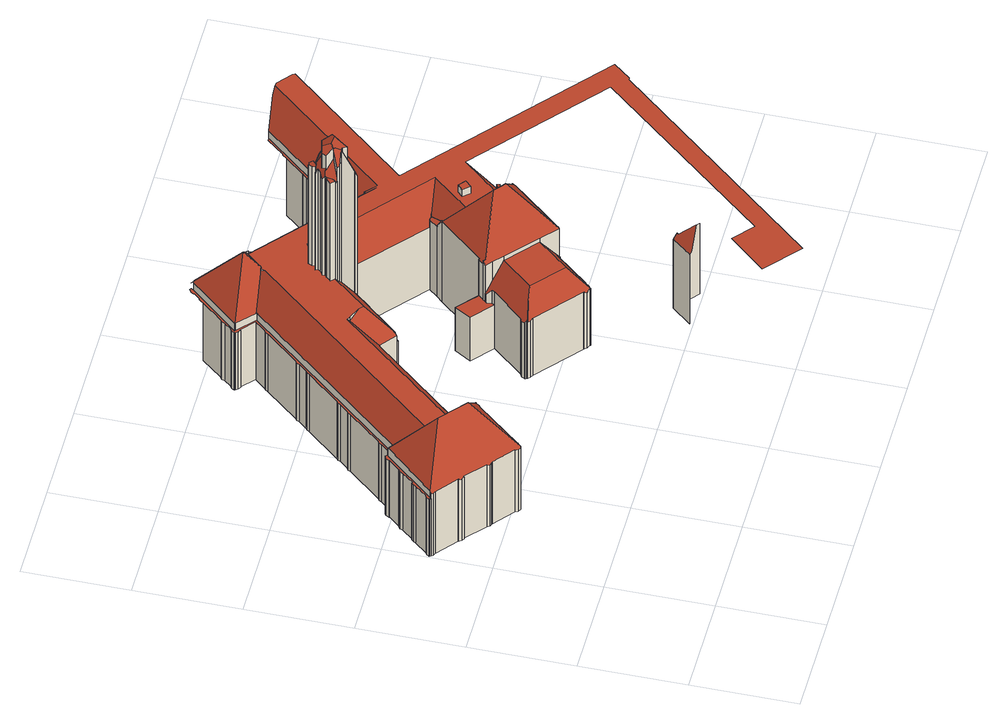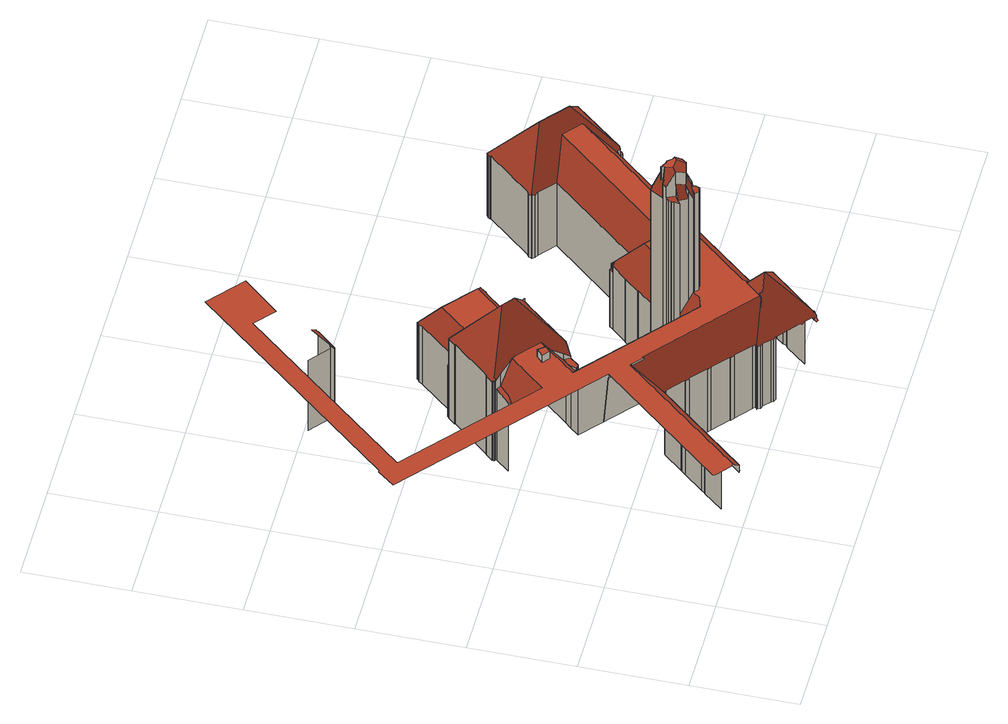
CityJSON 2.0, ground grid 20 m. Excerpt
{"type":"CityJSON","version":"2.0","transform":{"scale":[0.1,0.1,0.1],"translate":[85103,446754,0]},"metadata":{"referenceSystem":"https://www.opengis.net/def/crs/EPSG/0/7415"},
"CityObjects":{
"building1":{"type":"Building","attributes":{"b3_bag_bag_overlap":23.36,"b3_dak_type":"slanted","b3_extrusie":"standard","b3_h_dak_50p":20.01,"b3_h_dak_70p":21.5,"b3_h_dak_max":25.91,"b3_h_dak_min":14.04,"b3_h_maaiveld":0.001,"b3_h_nok":52.07,"b3_is_glas_dak":false,"b3_kas_warenhuis":false,"b3_kwaliteitsindicator":false,"b3_mutatie_ahn3_ahn4":false,"b3_mutatie_ahn4_ahn5":false,"b3_n_nok":33,"b3_n_vlakken":211,"b3_opp_buitenmuur":19011.27,"b3_opp_dak_plat":2542.91,"b3_opp_dak_schuin":9718.76,"b3_opp_grond":7893.62,"b3_opp_scheidingsmuur":1838.09,"b3_rmse_lod12":4.03,"b3_rmse_lod13":2.89,"b3_rmse_lod22":0.741,"b3_t_run":12125,"b3_val3dity_lod12":"[]","b3_val3dity_lod13":"[]","b3_val3dity_lod22":"[102]","b3_volume_lod12":169656,"b3_volume_lod13":168420.77,"b3_volume_lod22":154860.48,"geconstateerd":false,"oorspronkelijkbouwjaar":1945,"status":"Pand in gebruik"},"children":["building1-1"]},
"building1-1":{"type":"BuildingPart","parents":["building1"],"geometry":[{"type":"MultiSurface","lod":"2.2","boundaries":[[[0,1,2,3]],[[4,5,6,7]],[[3,2,8,9]],[[7,6,1,0]],[[10,9,8,11,12]],[[13,14,9,10]],[[15,16,5,4]],[[12,11,17,18]],[[19,20,16,15]],[[18,17,21,22]],[[23,24,20,19]],[[22,21,25,26]],[[26,25,27,28]],[[29,30,24,23]],[[28,27,31,32]],[[32,31,33,34]],[[35,36,30,29]],[[37,38,36,35]],[[14,39,40,41,42,43,44,45,46,47,48,49,50,37,35,29,23,19,15,4,7,0,3,9]],[[34,33,51,52]],[[50,53,38,37]],[[54,39,14,13]],[[12,18,22,26,28,32,34,52,55,56,57,58,59,60,61,62,63,64,65,66,13,10]],[[52,51,55]],[[55,51,67,56]],[[49,68,53,50]],[[66,54,13]],[[56,67,69,57]],[[57,69,70,58]],[[48,71,68,49]],[[47,72,71,48]],[[58,70,73,59]],[[46,74,72,47]],[[45,75,74,46]],[[59,73,76,60]],[[44,77,75,45]],[[60,76,78,61]],[[61,78,79,62]],[[62,79,80,63]],[[43,81,77,44]],[[63,80,82,64]],[[64,82,83,84]],[[42,85,81,43]],[[41,86,85,42]],[[84,83,87,88]],[[40,89,86,41]],[[90,40,39,54]],[[91,92,89,40,90]],[[88,87,93,94]],[[94,93,95,96]],[[97,98,99,92,91]],[[100,101,98,97]],[[102,103,99,98]],[[104,105,103,102]],[[106,107,105,104]],[[108,100,97,91,90,54,66,65,109,110,111,112,113,114]],[[96,95,115,116]],[[84,88,94,96,116,117,118,119,120,121,109,65,64]],[[122,123,107,106]],[[112,124,125,113]],[[116,115,126,117]],[[111,127,124,112]],[[117,126,128,118]],[[110,129,127,111]],[[118,128,130,119]],[[121,110,109]],[[119,130,131,120]],[[120,131,129,110,121]],[[132,133,123,122]],[[134,135,133,132]],[[136,137,135,134]],[[138,139,137,136]],[[140,141,139,138]],[[113,125,142,143]],[[144,145,141,140]],[[146,147,114,113,143,148]],[[149,150,145,144]],[[151,152,153,101,100]],[[154,155,150,149]],[[156,157,155,154]],[[158,159,157,156]],[[160,161,159,158]],[[162,163,151,100,108,164]],[[143,142,165,148]],[[146,166,147]],[[148,165,167,168,169]],[[170,171,161,160]],[[166,146,172]],[[172,146,148,169,173,174,175]],[[168,167,176,177]],[[169,168,178,173]],[[179,180,178,168,177]],[[173,178,180,174]],[[98,101,153,181,182,183,184,185,186,187,188,189,190,191,192,193,194,195,196,197,198,199,200,201,202,203,204,205,206,207,208,170,160,158,156,154,149,144,140,138,136,134,132,122,106,104,102]],[[177,176,209,179]],[[174,180,179,210]],[[210,179,209,211,212]],[[208,213,171,170]],[[207,214,213,208]],[[215,216,217,218]],[[218,217,219,220]],[[201,221,222,202]],[[200,223,221,201]],[[220,219,224,225,226]],[[202,222,227,203]],[[225,224,228,229]],[[230,231,216,215]],[[199,232,223,200]],[[203,227,233,204]],[[212,211,234,235]],[[229,228,236,237]],[[238,182,181,239]],[[204,233,240,205]],[[198,241,232,199]],[[242,243,231,230]],[[226,225,244]],[[206,245,214,207]],[[205,240,245,206]],[[197,246,241,198]],[[239,181,153,152]],[[235,234,247,248]],[[196,249,246,197]],[[152,151,163]],[[195,250,249,196]],[[251,252,175,174,210,212,235,248,253,254,255,256,257,258]],[[248,247,259,253]],[[237,236,260,261]],[[262,263,264,242,230,215,218,220,226,244,265,266,267,268]],[[269,270,252,271,272]],[[273,265,244,225,229,237,261,274,275,276,277,278]],[[279,280,270,269]],[[264,281,282,243,242]],[[272,271,283,284]],[[271,252,251,285]],[[286,279,269,272,284,287]],[[284,283,287]],[[288,285,251,258,289]],[[253,259,290,254]],[[194,291,250,195]],[[286,292,280,279]],[[293,183,182,238]],[[294,295,296,297,286,287,283,271,285]],[[297,298,292,286]],[[299,300,298,297]],[[301,294,285,288]],[[163,162,302,303,304,305,239,152]],[[306,307,308,309]],[[309,308,282,281]],[[295,310,296]],[[301,288,289,311,312]],[[305,313,293,238,239]],[[289,258,257,314,311]],[[315,316,300,299]],[[317,310,295,294,301,318]],[[319,320,310,317]],[[261,260,321,274]],[[274,321,322,275]],[[323,324,325,326,315,299,297,296,310,320]],[[318,301,312]],[[327,255,254,328]],[[314,257,256,329]],[[329,256,255,327]],[[275,322,330,276]],[[328,254,290,331,332]],[[326,333,316,315]],[[319,317,318,334,335]],[[325,336,333,326]],[[311,314,337,338]],[[276,330,339,277]],[[277,339,340,278]],[[335,323,320,319]],[[341,278,340,342,343]],[[263,344,281,264]],[[334,318,312,311,338,345,346,347]],[[324,348,349,336,325]],[[338,337,350,345]],[[278,341,273]],[[351,162,164]],[[306,309,281,344,352,353,354,355]],[[262,352,344,263]],[[323,356,348,324]],[[302,162,351]],[[357,358,359,350,337,314,329,327,328,332,360]],[[345,350,359,346]],[[361,362,349,348]],[[268,353,352,262]],[[363,304,303]],[[343,342,364,365]],[[366,367,362,361]],[[365,364,368]],[[369,370,354,353,268,371]],[[304,363,305]],[[372,373,356,323,335]],[[332,331,374,360]],[[355,375,307,306]],[[371,268,267,376]],[[377,378,367,366]],[[366,361,348,379,380,381,377]],[[370,369,382]],[[346,359,358,383]],[[384,372,335,334,347]],[[381,385,378,377]],[[386,387,388,389,379,348,356,373]],[[265,273,390,266]],[[391,355,354,370]],[[389,380,379]],[[380,389,392,385,381]],[[383,358,357,393]],[[384,347,346,383,393,394,395]],[[376,267,266,396]],[[373,397,398,386]],[[388,399,392,389]],[[384,400,397,373,372]],[[393,357,360,394]],[[401,402,305,363]],[[403,404,375,355,391]],[[387,405,406,399,388]],[[386,398,405,387]],[[405,398,397,400,407]],[[394,360,374,408,409,395]],[[395,409,410,400,384]],[[400,410,407]],[[407,411,406,405]],[[412,413,414,399,406,411]],[[409,408,415,416,417]],[[402,401,418]],[[419,420,407,410,409,417,421,422]],[[417,416,423,421]],[[420,412,411,407]],[[416,415,424,425]],[[418,401,426,427]],[[421,423,428,422]],[[422,428,429,419]],[[419,429,412,420]],[[368,364,430,431]],[[413,432,414]],[[341,343,365,368,431,433,434,435,436,390,273]],[[427,426,437,438]],[[396,266,390,439]],[[432,413,440]],[[441,403,391,370,382,442,443]],[[376,396,439,444,445,446,447,442,382,369,371]],[[448,449,450,451]],[[452,453,454,313,305,402,418,427,438,455,456,457,458,459,460,461,462,463,464,465,466,467]],[[468,469,470,471,448,451,472,473,474]],[[441,475,404,403]],[[438,437,476,455]],[[471,477,449,448]],[[431,430,478,433]],[[470,479,477,471]],[[439,390,436,444]],[[462,480,481,463]],[[469,482,483,479,470]],[[482,469,468]],[[433,478,484,434]],[[461,485,480,462]],[[434,484,486,435]],[[413,412,429,428,423,416,425,487,488,489,490,491,440]],[[435,486,492,436]],[[460,493,485,461]],[[399,414,432,440,491,494,495,496,497,498,499,500,501,502,503,504,505,506,507,508,509,510,511,512,513,514,515,516,401,363,303,302,351,164,108,114,147,166,172,175,252,270,280,292,298,300,316,333,336,349,362,367,378,385,392],[517,518,519,520]],[[444,436,492,521,445]],[[445,521,445,446]],[[445,521,522,523]],[[425,424,524,487]],[[459,525,493,460]],[[446,445,447]],[[526,527,528,476]],[[529,530,527,526]],[[531,530,529]],[[532,533,534,483,482]],[[458,535,525,459]],[[455,476,528,536,456]],[[523,522,537,538]],[[457,535,458]],[[456,536,535,457]],[[538,537,539,540]],[[541,542,530,531]],[[543,441,443]],[[544,545,542,541]],[[546,547,548,475,441,543]],[[549,550,545,544]],[[551,552,550,549]],[[553,554,547,546]],[[555,554,553,556]],[[554,555,557]],[[558,559,552,551]],[[560,487,524,548,547]],[[561,562,557]],[[562,563,564,565,566,560,547,554,557]],[[562,561,563]],[[556,553,546,543,443,442,447,567,568,569,570,571,495,494]],[[540,539,572,573]],[[574,559,558]],[[426,401,516,575,576,577,578,579,580,581,582,583,584,585,586,587,588,589,574,558,551,549,544,541,531,529,526,476,437]],[[566,488,487,560]],[[490,590,591,563,561,557,555,556,494,491]],[[589,592,559,574]],[[591,564,563]],[[565,590,489,488,566]],[[588,592,589]],[[564,591,590,565]],[[489,590,490]],[[593,594,567,447,445,523,538,540,573,595,596,597]],[[598,517,520,599]],[[587,600,592,588]],[[601,518,517,598]],[[571,496,495]],[[496,571,570]],[[601,598,599,602]],[[599,520,519,602]],[[586,603,600,587]],[[602,519,518,601]],[[585,604,603,586]],[[515,575,516]],[[584,605,604,585]],[[569,606,570]],[[514,576,575,515]],[[573,572,607,595]],[[583,608,605,584]],[[576,514,513]],[[595,607,609,596]],[[568,610,606,569]],[[594,568,567]],[[596,609,611,597]],[[610,612,613,614]],[[610,568,594]],[[582,608,583]],[[597,611,615,593]],[[593,615,612,610,594]],[[581,616,608,582]],[[580,617,618,616,581]],[[579,619,617,580]],[[620,578,577]],[[578,621,619,579]],[[622,623,497,496,570,606,624]],[[614,625,626,627,628,624,606,610]],[[614,613,629,625]],[[630,508,507]],[[508,630,631]],[[628,622,624]],[[632,633,618,617]],[[627,634,635,622,628]],[[622,635,623]],[[636,637,633,632]],[[638,639,637,636]],[[640,641,631]],[[642,643,639,638]],[[644,645,621,578,620]],[[632,617,619,621,645,646,647,648,649,650,651,642,638,636]],[[576,513,512,652,644,620,577]],[[651,653,643,642]],[[650,654,653,651]],[[649,655,654,650]]],"semantics":{"surfaces":[{"type":"WallSurface","on_footprint_edge":true},{"type":"WallSurface","on_footprint_edge":false},{"type":"RoofSurface","b3_azimut":231.23,"b3_h_dak_50p":14.02,"b3_h_dak_70p":15.43,"b3_h_dak_max":15.95,"b3_h_dak_min":14,"b3_hellingshoek":0.0839},{"type":"RoofSurface","b3_azimut":220.43,"b3_h_dak_50p":19.04,"b3_h_dak_70p":20.96,"b3_h_dak_max":25.14,"b3_h_dak_min":15.19,"b3_hellingshoek":54.52},{"type":"RoofSurface","b3_azimut":310.3,"b3_h_dak_50p":18.05,"b3_h_dak_70p":19.62,"b3_h_dak_max":24.17,"b3_h_dak_min":15.26,"b3_hellingshoek":54.51},{"type":"RoofSurface","b3_azimut":40.23,"b3_h_dak_50p":20.5,"b3_h_dak_70p":22.03,"b3_h_dak_max":25.14,"b3_h_dak_min":15.06,"b3_hellingshoek":54.53},{"type":"RoofSurface","b3_azimut":130.53,"b3_h_dak_50p":18.18,"b3_h_dak_70p":19.71,"b3_h_dak_max":24.54,"b3_h_dak_min":15.42,"b3_hellingshoek":54.67},{"type":"RoofSurface","b3_azimut":130.53,"b3_h_dak_50p":18.98,"b3_h_dak_70p":20.24,"b3_h_dak_max":22.02,"b3_h_dak_min":15.45,"b3_hellingshoek":54.71},{"type":"RoofSurface","b3_azimut":310.4,"b3_h_dak_50p":18.61,"b3_h_dak_70p":19.83,"b3_h_dak_max":21.56,"b3_h_dak_min":15.32,"b3_hellingshoek":54.79},{"type":"RoofSurface","b3_azimut":220.97,"b3_h_dak_50p":18.33,"b3_h_dak_70p":19.48,"b3_h_dak_max":21.9,"b3_h_dak_min":15.42,"b3_hellingshoek":55.05},{"type":"RoofSurface","b3_azimut":334.23,"b3_h_dak_50p":15.68,"b3_h_dak_70p":15.68,"b3_h_dak_max":16.35,"b3_h_dak_min":15.68,"b3_hellingshoek":0},{"type":"RoofSurface","b3_azimut":231.25,"b3_h_dak_50p":14.09,"b3_h_dak_70p":15.54,"b3_h_dak_max":16.29,"b3_h_dak_min":14.02,"b3_hellingshoek":0.0851},{"type":"RoofSurface","b3_azimut":130.75,"b3_h_dak_50p":18.42,"b3_h_dak_70p":19.71,"b3_h_dak_max":48.9,"b3_h_dak_min":15.4,"b3_hellingshoek":54.87},{"type":"RoofSurface","b3_azimut":310.27,"b3_h_dak_50p":15.69,"b3_h_dak_70p":16.81,"b3_h_dak_max":20,"b3_h_dak_min":12.57,"b3_hellingshoek":54.77},{"type":"RoofSurface","b3_azimut":220.32,"b3_h_dak_50p":16.16,"b3_h_dak_70p":17.14,"b3_h_dak_max":18.94,"b3_h_dak_min":14.06,"b3_hellingshoek":55.04},{"type":"RoofSurface","b3_azimut":169.41,"b3_h_dak_50p":45.78,"b3_h_dak_70p":45.88,"b3_h_dak_max":46,"b3_h_dak_min":45.66,"b3_hellingshoek":13.23},{"type":"RoofSurface","b3_azimut":263.88,"b3_h_dak_50p":47,"b3_h_dak_70p":47.24,"b3_h_dak_max":51.14,"b3_h_dak_min":45.76,"b3_hellingshoek":66.05},{"type":"RoofSurface","b3_azimut":220.64,"b3_h_dak_50p":19.66,"b3_h_dak_70p":21.27,"b3_h_dak_max":24.63,"b3_h_dak_min":15.91,"b3_hellingshoek":54.65},{"type":"RoofSurface","b3_azimut":232.21,"b3_h_dak_50p":50.71,"b3_h_dak_70p":51.19,"b3_h_dak_max":51.8,"b3_h_dak_min":49.5,"b3_hellingshoek":57.03},{"type":"RoofSurface","b3_azimut":310.38,"b3_h_dak_50p":18.14,"b3_h_dak_70p":19.58,"b3_h_dak_max":24.28,"b3_h_dak_min":15.36,"b3_hellingshoek":54.53},{"type":"RoofSurface","b3_azimut":306.71,"b3_h_dak_50p":46.28,"b3_h_dak_70p":47.15,"b3_h_dak_max":50.46,"b3_h_dak_min":45.11,"b3_hellingshoek":71},{"type":"RoofSurface","b3_azimut":300.9,"b3_h_dak_50p":51.14,"b3_h_dak_70p":51.29,"b3_h_dak_max":52.04,"b3_h_dak_min":50.46,"b3_hellingshoek":41.31},{"type":"RoofSurface","b3_azimut":177.99,"b3_h_dak_50p":51.73,"b3_h_dak_70p":51.76,"b3_h_dak_max":52.23,"b3_h_dak_min":50.89,"b3_hellingshoek":29.43},{"type":"RoofSurface","b3_azimut":56.24,"b3_h_dak_50p":10.74,"b3_h_dak_70p":10.75,"b3_h_dak_max":19.58,"b3_h_dak_min":10.7,"b3_hellingshoek":1.05},{"type":"RoofSurface","b3_azimut":136.19,"b3_h_dak_50p":47.04,"b3_h_dak_70p":47.99,"b3_h_dak_max":50.9,"b3_h_dak_min":45.14,"b3_hellingshoek":69.22},{"type":"RoofSurface","b3_azimut":62.89,"b3_h_dak_50p":45.7,"b3_h_dak_70p":45.73,"b3_h_dak_max":45.76,"b3_h_dak_min":45.67,"b3_hellingshoek":8.1},{"type":"RoofSurface","b3_azimut":11.26,"b3_h_dak_50p":51.24,"b3_h_dak_70p":51.4,"b3_h_dak_max":52.09,"b3_h_dak_min":50.73,"b3_hellingshoek":29.72},{"type":"RoofSurface","b3_azimut":353.02,"b3_h_dak_50p":45.7,"b3_h_dak_70p":46.52,"b3_h_dak_max":46.99,"b3_h_dak_min":44.25,"b3_hellingshoek":68.98},{"type":"RoofSurface","b3_azimut":243.24,"b3_h_dak_50p":18.46,"b3_h_dak_70p":18.46,"b3_h_dak_max":20.04,"b3_h_dak_min":18.45,"b3_hellingshoek":0.0851},{"type":"RoofSurface","b3_azimut":127.94,"b3_h_dak_50p":50.42,"b3_h_dak_70p":51.07,"b3_h_dak_max":52.23,"b3_h_dak_min":48.61,"b3_hellingshoek":58.86},{"type":"RoofSurface","b3_azimut":131.7,"b3_h_dak_50p":22.34,"b3_h_dak_70p":22.81,"b3_h_dak_max":24.21,"b3_h_dak_min":21.58,"b3_hellingshoek":54.58},{"type":"RoofSurface","b3_azimut":42.62,"b3_h_dak_50p":46.24,"b3_h_dak_70p":46.32,"b3_h_dak_max":51.24,"b3_h_dak_min":45.14,"b3_hellingshoek":71.51},{"type":"RoofSurface","b3_azimut":130.65,"b3_h_dak_50p":20.1,"b3_h_dak_70p":21.02,"b3_h_dak_max":45.7,"b3_h_dak_min":17.56,"b3_hellingshoek":54.59},{"type":"RoofSurface","b3_azimut":6.22,"b3_h_dak_50p":45.68,"b3_h_dak_70p":45.8,"b3_h_dak_max":50.28,"b3_h_dak_min":45.38,"b3_hellingshoek":15.96},{"type":"RoofSurface","b3_azimut":130.67,"b3_h_dak_50p":16.4,"b3_h_dak_70p":17.4,"b3_h_dak_max":19.85,"b3_h_dak_min":13.88,"b3_hellingshoek":54.69},{"type":"RoofSurface","b3_azimut":310.45,"b3_h_dak_50p":22.21,"b3_h_dak_70p":23.65,"b3_h_dak_max":28.94,"b3_h_dak_min":19.35,"b3_hellingshoek":55.57},{"type":"RoofSurface","b3_azimut":220.18,"b3_h_dak_50p":22.99,"b3_h_dak_70p":24.79,"b3_h_dak_max":29.51,"b3_h_dak_min":19.47,"b3_hellingshoek":55.6},{"type":"RoofSurface","b3_azimut":40.74,"b3_h_dak_50p":17.94,"b3_h_dak_70p":19.52,"b3_h_dak_max":24.28,"b3_h_dak_min":15.06,"b3_hellingshoek":54.28},{"type":"RoofSurface","b3_azimut":312.57,"b3_h_dak_50p":17.88,"b3_h_dak_70p":18.44,"b3_h_dak_max":20.78,"b3_h_dak_min":16.55,"b3_hellingshoek":52.71},{"type":"RoofSurface","b3_azimut":220.23,"b3_h_dak_50p":19.02,"b3_h_dak_70p":20.28,"b3_h_dak_max":45.66,"b3_h_dak_min":15.38,"b3_hellingshoek":54.96},{"type":"RoofSurface","b3_azimut":226.03,"b3_h_dak_50p":21.54,"b3_h_dak_70p":21.55,"b3_h_dak_max":46.12,"b3_h_dak_min":21.5,"b3_hellingshoek":0.0485},{"type":"RoofSurface","b3_azimut":146.33,"b3_h_dak_50p":17.15,"b3_h_dak_70p":17.17,"b3_h_dak_max":17.22,"b3_h_dak_min":17.08,"b3_hellingshoek":4.59},{"type":"RoofSurface","b3_azimut":40.42,"b3_h_dak_50p":23.12,"b3_h_dak_70p":24.81,"b3_h_dak_max":29.51,"b3_h_dak_min":17.31,"b3_hellingshoek":54.87},{"type":"RoofSurface","b3_azimut":40.26,"b3_h_dak_50p":18.54,"b3_h_dak_70p":19.75,"b3_h_dak_max":21.55,"b3_h_dak_min":14.94,"b3_hellingshoek":54.65},{"type":"RoofSurface","b3_azimut":310.38,"b3_h_dak_50p":19.6,"b3_h_dak_70p":20.38,"b3_h_dak_max":21.54,"b3_h_dak_min":16.69,"b3_hellingshoek":54.69},{"type":"RoofSurface","b3_azimut":130.44,"b3_h_dak_50p":22.27,"b3_h_dak_70p":23.75,"b3_h_dak_max":28.58,"b3_h_dak_min":19.3,"b3_hellingshoek":55.12},{"type":"RoofSurface","b3_azimut":167.03,"b3_h_dak_50p":23.19,"b3_h_dak_70p":23.2,"b3_h_dak_max":23.21,"b3_h_dak_min":23.18,"b3_hellingshoek":0.871},{"type":"RoofSurface","b3_azimut":130.01,"b3_h_dak_50p":19.87,"b3_h_dak_70p":20.76,"b3_h_dak_max":22.03,"b3_h_dak_min":16.54,"b3_hellingshoek":54.59},{"type":"RoofSurface","b3_azimut":21.67,"b3_h_dak_50p":17.1,"b3_h_dak_70p":17.2,"b3_h_dak_max":19.46,"b3_h_dak_min":16.87,"b3_hellingshoek":6.85},{"type":"RoofSurface","b3_azimut":320.22,"b3_h_dak_50p":14.03,"b3_h_dak_70p":15.48,"b3_h_dak_max":15.8,"b3_h_dak_min":14.02,"b3_hellingshoek":0.114},{"type":"RoofSurface","b3_azimut":310.5,"b3_h_dak_50p":18.69,"b3_h_dak_70p":19.89,"b3_h_dak_max":21.58,"b3_h_dak_min":15.28,"b3_hellingshoek":54.73}],"values":[0,0,0,0,0,1,0,0,0,0,0,0,0,0,0,0,0,0,2,0,0,1,3,0,0,0,4,0,0,0,0,0,0,0,0,0,0,0,0,0,0,0,0,0,0,0,1,0,0,0,0,1,0,0,0,5,0,6,0,0,0,0,0,0,0,1,0,0,0,0,0,0,0,0,0,7,0,1,0,0,0,0,8,0,1,0,0,1,9,0,1,10,1,11,0,1,0,0,0,0,0,0,0,0,0,0,0,0,0,0,0,1,0,0,0,1,0,0,0,1,0,0,1,0,12,0,0,13,1,14,1,0,1,1,15,1,1,0,0,1,1,16,1,1,1,17,0,0,1,18,19,1,1,1,1,0,0,20,1,1,1,1,0,0,1,21,1,1,0,0,1,0,1,22,1,1,1,1,23,1,1,1,24,1,1,1,1,0,1,0,1,1,1,0,0,1,1,25,1,1,26,1,27,28,1,1,1,1,29,1,1,1,1,1,30,0,1,1,31,0,1,1,1,32,0,1,33,1,1,0,1,1,1,1,0,1,34,1,1,1,35,36,0,37,38,0,1,0,0,0,1,0,0,1,0,0,0,39,0,0,40,0,0,0,0,0,1,0,0,0,0,0,0,0,0,0,0,0,1,0,0,0,0,1,1,1,0,0,1,41,1,42,0,0,43,1,44,0,1,1,0,1,1,45,1,0,1,1,1,46,1,0,1,0,1,0,1,1,0,0,1,0,1,1,0,0,1,0,0,0,0,0,1,1,1,47,48,0,1,1,1,0,1,1,0,0,1,0,1,49,50,0,0,0]}}]}
},
"vertices":[
[5,514,140],[5,514,0],[5,513,0],[5,513,140],[4,515,140],[4,515,0],[5,515,0],[5,515,140],[6,512,0],[6,512,140],[6,512,152],[8,509,0],[8,509,151],[8,514,156],[8,514,140],[7,520,140],[7,520,0],[13,506,0],[13,506,152],[12,523,140],[12,523,0],[52,474,0],[52,474,153],[30,545,140],[30,545,0],[51,474,0],[51,474,152],[55,469,0],[55,469,151],[33,550,140],[33,550,0],[60,466,0],[60,466,152],[60,467,0],[60,467,153],[37,554,140],[37,554,0],[38,553,140],[38,553,0],[91,609,140],[94,611,140],[90,615,140],[89,614,140],[88,614,140],[84,611,140],[81,605,140],[82,605,140],[63,583,140],[63,584,140],[58,580,140],[56,575,140],[98,434,0],[98,434,153],[56,575,0],[91,609,160],[98,434,152],[101,429,151],[106,427,152],[107,427,153],[145,395,153],[148,390,151],[153,387,152],[153,388,153],[154,387,153],[155,388,155],[148,480,247],[99,522,247],[101,429,0],[58,580,0],[106,427,0],[107,427,0],[63,584,0],[63,583,0],[145,395,0],[82,605,0],[81,605,0],[148,390,0],[84,611,0],[153,387,0],[153,388,0],[154,387,0],[88,614,0],[155,388,0],[155,387,0],[155,387,154],[89,614,0],[90,615,0],[160,391,0],[160,391,152],[94,611,0],[94,611,155],[98,607,155],[98,607,0],[162,394,0],[162,394,154],[161,395,0],[161,395,155],[100,609,152],[100,609,140],[100,609,0],[100,603,158],[100,603,140],[115,627,140],[115,627,0],[118,632,140],[118,632,0],[122,635,140],[122,635,0],[104,546,215],[238,487,157],[239,488,155],[236,493,153],[230,496,155],[199,522,155],[139,517,215],[232,478,0],[232,478,154],[237,481,153],[239,486,154],[239,487,155],[240,487,155],[239,488,157],[175,697,140],[175,697,0],[230,496,0],[199,522,0],[237,481,0],[236,493,0],[239,486,0],[239,488,0],[239,487,0],[240,487,0],[177,702,140],[177,702,0],[182,705,140],[182,705,0],[195,720,140],[195,720,0],[197,725,140],[197,725,0],[201,728,140],[201,728,0],[339,686,0],[339,686,155],[254,790,141],[254,790,0],[336,737,206],[330,740,215],[341,685,153],[257,795,141],[257,795,0],[363,911,159],[363,911,158],[363,911,141],[261,798,141],[261,798,0],[274,813,141],[274,813,0],[276,818,141],[276,818,0],[280,821,141],[280,821,0],[415,916,211],[363,912,159],[414,909,215],[341,685,0],[336,737,215],[369,661,0],[369,661,141],[369,661,154],[333,883,141],[333,883,0],[359,727,215],[371,664,159],[371,668,163],[367,720,215],[371,659,0],[371,659,141],[371,664,141],[376,665,141],[371,668,141],[329,941,141],[328,942,141],[409,1035,141],[413,1040,141],[410,1041,141],[409,1042,141],[408,1041,141],[403,1038,141],[400,1033,141],[401,1032,141],[390,1019,141],[389,1020,141],[385,1016,141],[382,1011,141],[349,972,141],[344,969,141],[342,963,141],[331,950,141],[326,947,141],[324,942,141],[323,941,141],[324,940,141],[327,935,141],[332,932,141],[333,933,141],[358,911,141],[340,891,141],[336,888,141],[376,665,0],[376,665,155],[402,695,0],[402,695,155],[336,888,0],[340,891,0],[469,455,138],[469,455,0],[469,454,0],[469,454,139],[470,453,0],[470,453,141],[323,941,0],[324,940,0],[324,942,0],[471,450,0],[471,450,139],[471,450,145],[327,935,0],[474,447,0],[474,447,137],[472,461,136],[472,461,0],[326,947,0],[332,932,0],[402,694,0],[402,694,154],[480,444,0],[480,444,140],[328,942,158],[329,941,159],[333,933,0],[331,950,0],[478,465,138],[478,465,0],[495,455,166],[358,911,0],[342,963,0],[426,722,0],[426,722,154],[344,969,0],[349,972,0],[426,781,208],[422,784,215],[426,723,156],[454,756,156],[454,757,156],[454,758,157],[447,779,184],[429,778,203],[426,723,0],[565,372,0],[565,372,140],[531,539,128],[532,529,139],[529,524,139],[513,457,185],[564,516,185],[545,532,150],[533,542,128],[415,791,456],[415,791,215],[422,784,447],[422,784,455],[573,406,185],[564,372,139],[568,367,137],[575,364,140],[576,363,140],[576,364,141],[423,800,458],[423,800,215],[529,524,108],[529,524,0],[424,786,451],[424,786,455],[426,781,454],[426,800,458],[426,790,456],[426,781,486],[429,778,487],[454,756,0],[382,1011,0],[426,800,215],[409,1035,159],[441,792,490],[431,802,471],[430,804,468],[426,803,459],[426,803,215],[426,808,451],[426,808,215],[441,792,515],[419,916,215],[419,917,215],[420,917,216],[418,948,247],[508,589,107],[508,589,0],[489,558,0],[489,558,108],[431,802,475],[447,779,510],[444,789,515],[411,1034,163],[447,779,509],[435,814,461],[435,814,215],[431,802,505],[441,792,517],[436,812,504],[436,812,468],[564,372,0],[568,367,0],[447,814,489],[446,824,469],[435,823,448],[438,819,462],[454,757,454],[454,756,454],[454,758,457],[575,364,0],[457,753,0],[457,753,442],[438,819,215],[449,798,520],[447,814,512],[435,823,215],[452,779,499],[452,779,510],[576,363,0],[576,364,0],[576,364,142],[582,368,0],[582,368,139],[532,529,107],[460,772,506],[462,779,510],[468,796,519],[446,824,459],[446,824,215],[460,772,474],[415,916,215],[531,539,107],[533,542,107],[537,546,107],[546,556,107],[447,814,486],[477,782,460],[475,780,460],[462,779,482],[480,780,451],[445,831,459],[445,831,215],[420,917,215],[585,374,0],[585,374,141],[448,839,458],[448,839,215],[585,374,142],[537,546,204],[537,546,196],[533,542,196],[464,818,508],[464,818,482],[480,780,0],[546,556,0],[545,532,196],[450,837,458],[450,837,215],[451,825,458],[462,833,456],[456,839,457],[541,543,204],[475,780,493],[476,802,515],[456,839,215],[468,818,482],[470,824,468],[463,831,446],[462,833,442],[623,465,185],[546,556,196],[462,833,215],[477,782,493],[480,780,487],[487,788,486],[564,516,195],[464,818,477],[468,818,468],[463,831,215],[476,802,487],[446,946,215],[442,950,223],[547,555,198],[547,555,0],[470,824,451],[470,824,201],[485,809,455],[487,788,0],[487,788,461],[476,802,457],[485,809,171],[490,813,169],[487,849,205],[475,845,215],[492,794,0],[492,794,150],[492,794,459],[446,946,223],[491,802,457],[490,813,454],[492,797,458],[494,800,457],[492,797,153],[494,796,0],[494,796,154],[450,950,208],[450,950,216],[494,800,158],[491,802,158],[639,437,0],[639,437,142],[487,849,215],[645,441,139],[646,443,139],[653,436,126],[654,438,126],[458,951,200],[458,951,207],[623,465,194],[495,852,215],[619,639,199],[625,549,291],[619,638,201],[654,438,193],[655,439,195],[655,439,196],[646,532,291],[699,244,169],[699,244,0],[668,207,0],[668,207,171],[415,1039,154],[413,1040,154],[409,1035,163],[508,955,158],[510,956,155],[509,957,155],[509,957,154],[506,962,153],[500,964,155],[487,976,154],[484,980,153],[479,983,155],[440,1016,156],[437,1020,153],[431,1023,156],[418,1034,155],[703,236,179],[706,239,179],[701,244,170],[700,243,170],[670,205,174],[672,204,178],[704,204,209],[619,639,0],[508,955,150],[700,243,0],[645,441,0],[701,244,0],[484,980,0],[479,983,0],[706,239,173],[706,239,0],[646,443,0],[487,976,0],[653,436,0],[644,668,153],[648,668,157],[650,667,157],[661,669,170],[706,673,215],[654,438,0],[500,964,0],[646,602,215],[688,566,215],[697,562,215],[755,631,215],[995,427,215],[719,102,215],[680,135,215],[620,65,215],[686,9,215],[1020,401,215],[1022,401,215],[1024,401,215],[1050,433,216],[695,735,215],[698,738,215],[896,970,216],[894,974,216],[867,996,216],[861,997,216],[664,766,215],[661,768,215],[642,785,215],[640,782,215],[671,616,215],[681,626,215],[694,615,215],[682,603,215],[655,439,0],[656,438,0],[656,438,193],[644,668,0],[506,962,0],[506,952,154],[506,952,0],[508,955,0],[510,949,154],[510,949,0],[510,949,155],[744,207,173],[744,207,146],[744,207,0],[509,957,0],[510,956,0],[668,452,0],[668,452,193],[667,453,0],[667,453,195],[541,922,155],[541,922,0],[619,639,201],[541,923,154],[541,923,0],[630,651,176],[630,651,172],[630,651,0],[547,918,154],[547,918,0],[547,917,155],[547,917,0],[635,640,184],[635,640,171],[635,640,168],[644,619,198],[639,643,171],[578,891,155],[578,891,0],[644,668,172],[646,647,174],[646,647,171],[648,653,171],[652,665,172],[650,667,172],[648,668,172],[736,539,200],[738,542,195],[725,548,201],[700,560,211],[697,562,212],[727,523,0],[727,523,195],[578,891,154],[642,785,211],[661,768,211],[657,821,158],[658,823,155],[657,824,155],[657,827,152],[655,826,154],[652,828,154],[652,828,155],[621,854,155],[621,855,154],[616,860,154],[615,859,155],[584,886,155],[584,886,154],[650,667,160],[652,665,165],[584,886,0],[741,540,195],[738,542,200],[728,523,193],[740,537,193],[739,537,195],[671,616,232],[682,603,232],[615,859,0],[681,626,232],[694,615,232],[616,860,0],[621,855,0],[621,854,0],[725,548,173],[728,523,0],[652,828,0],[740,537,0],[738,542,173],[739,537,0],[738,542,0],[737,544,0],[737,544,173],[741,540,0],[655,826,0],[657,827,140],[657,827,0],[657,824,140],[658,823,158],[658,823,140],[759,575,161],[760,576,160],[743,566,170],[759,570,169],[761,569,169],[760,574,169],[759,575,169],[759,570,0],[698,738,210],[701,735,210],[688,863,140],[688,863,0],[760,574,158],[759,575,158],[688,864,140],[688,864,0],[695,872,140],[695,872,0],[754,740,157],[754,740,156],[726,908,140],[726,908,0],[805,995,158],[805,995,140],[800,995,140],[772,961,140],[771,962,140],[764,953,140],[733,916,140],[733,917,140],[850,999,203],[733,917,0],[733,916,0],[764,953,0]
]}
